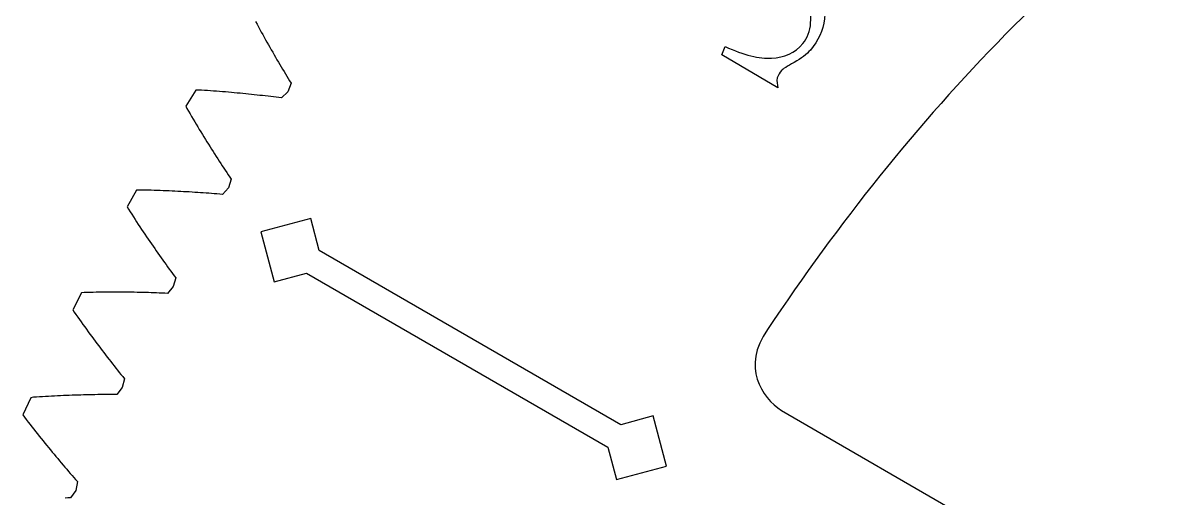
# Model space of a CAD drawing. Extents: x -19 to 488, y 50 to 261.
# Drawn here: x -9.88 to 34.46, y 194.02 to 212.35 of the extents above; entities that cross this region are included whole.
import ezdxf

# ---------------------------------------------------------------- set-up
doc = ezdxf.new("R2010")
doc.units = 0
doc.layers.get('0').update_dxf_attribs({"linetype": 'CONTINUOUS'})

msp = doc.modelspace()

# ---------------------------------------------------------------- linework, layer by layer
at = {"color": 5}
for p, q in [((-0.906571, 212.407451), (-0.851482, 212.30506)), ((-0.851482, 212.30506), (-0.79642, 212.203263)), ((-0.79642, 212.203263), (-0.74133, 212.102061)), ((-0.74133, 212.102061), (-0.686297, 212.001477)), ((-0.686297, 212.001477), (-0.631235, 211.901454)), ((-0.631235, 211.901454), (-0.57623, 211.802002)), ((-0.57623, 211.802002), (-0.521197, 211.703168)), ((-0.521197, 211.703168), (-0.46622, 211.604923)), ((-0.46622, 211.604923), (-0.411243, 211.507275)), ((-0.411243, 211.507275), (-0.356295, 211.410193)), ((-0.356295, 211.410193), (-0.301402, 211.313698)), ((-0.301402, 211.313698), (-0.24651, 211.217802)), ((-0.24651, 211.217802), (-0.191646, 211.122493)), ((-0.191646, 211.122493), (-0.136839, 211.027782)), ((-0.136839, 211.027782), (-0.082059, 210.93363)), ((-0.082059, 210.93363), (-0.027308, 210.840076)), ((-0.027308, 210.840076), (0.027387, 210.747112)), ((0.027387, 210.747112), (0.082025, 210.654709)), ((0.082025, 210.654709), (0.136635, 210.562903)), ((0.136635, 210.562903), (0.191188, 210.471688)), ((0.191188, 210.471688), (0.245685, 210.381039)), ((0.245685, 210.381039), (0.300126, 210.290956)), ((0.300126, 210.290956), (0.354539, 210.201489)), ((0.354539, 210.201489), (0.408866, 210.112561)), ((-3.213202, 209.760576), (-3.597363, 209.138784)), ((-3.109852, 209.762831), (-3.213202, 209.760573)), ((-2.991742, 209.755383), (-3.109852, 209.762834)), ((-2.87414, 209.747675), (-2.991742, 209.75538)), ((0.463138, 210.024228), (0.341754, 209.698713)), ((0.408866, 210.112561), (0.463138, 210.024228)), ((-2.757103, 209.739717), (-2.87414, 209.747675)), ((-2.640601, 209.731507), (-2.757103, 209.73972)), ((-2.524664, 209.723066), (-2.640601, 209.731504)), ((-2.409235, 209.714376), (-2.524664, 209.723068)), ((-2.294371, 209.705458), (-2.409235, 209.714376)), ((-2.180043, 209.696314), (-2.294371, 209.705458)), ((-2.066279, 209.686944), (-2.180043, 209.696314)), ((-1.953023, 209.677317), (-2.066279, 209.686941)), ((-1.84036, 209.667499), (-1.953023, 209.67732)), ((-1.728205, 209.657452), (-1.84036, 209.667499)), ((-1.616614, 209.647179), (-1.728205, 209.657452)), ((-1.50556, 209.636677), (-1.616614, 209.647176)), ((-1.39507, 209.625984), (-1.50556, 209.63668)), ((-1.285116, 209.615062), (-1.39507, 209.625984)), ((-1.175699, 209.603911), (-1.285116, 209.615059)), ((-1.066845, 209.592594), (-1.175699, 209.603911)), ((-0.958557, 209.581051), (-1.066845, 209.592594)), ((-0.850804, 209.569314), (-0.958557, 209.581054)), ((-0.743588, 209.557376), (-0.850804, 209.569314)), ((-0.636936, 209.545237), (-0.743588, 209.557373)), ((-0.530821, 209.532904), (-0.636936, 209.545237)), ((-0.42527, 209.520374), (-0.530821, 209.532904)), ((-0.320283, 209.507645), (-0.42527, 209.520374)), ((-0.215804, 209.494751), (-0.320283, 209.507645)), ((-0.111918, 209.481653), (-0.215804, 209.494748)), ((-0.008569, 209.468388), (-0.111918, 209.481653)), ((0.094217, 209.454955), (-0.008569, 209.468388)), ((0.341754, 209.698713), (0.094217, 209.454955)), ((0.341754, 209.698713), (0.341754, 209.698713)), ((-3.597363, 209.138784), (-3.553251, 209.045312)), ((-3.553251, 209.045312), (-3.493703, 208.943032)), ((-3.493703, 208.943032), (-3.43421, 208.841319)), ((-3.43421, 208.841319), (-3.374718, 208.740199)), ((-3.374718, 208.740199), (-3.315253, 208.639674)), ((-3.315253, 208.639674), (-3.255817, 208.539764)), ((-3.255817, 208.539764), (-3.19641, 208.440425)), ((-3.19641, 208.440425), (-3.137058, 208.341673)), ((-3.137058, 208.341673), (-3.077707, 208.243547)), ((-3.077707, 208.243547), (-3.018412, 208.14598)), ((-3.018412, 208.14598), (-2.959174, 208.049011)), ((-2.959174, 208.049011), (-2.899963, 207.952632)), ((-2.899963, 207.952632), (-2.840781, 207.856846)), ((-2.840781, 207.856846), (-2.781684, 207.761624)), ((-2.781684, 207.761624), (-2.722615, 207.66702)), ((-2.722615, 207.66702), (-2.663602, 207.572987)), ((-2.663602, 207.572987), (-2.604646, 207.479543)), ((-2.604646, 207.479543), (-2.545718, 207.386661)), ((-2.545718, 207.386661), (-2.486903, 207.294377)), ((-2.486903, 207.294377), (-2.428116, 207.202683)), ((-2.428116, 207.202683), (-2.369386, 207.111579)), ((-2.369386, 207.111579), (-2.31074, 207.021045)), ((-2.31074, 207.021045), (-2.252179, 206.931098)), ((-2.252179, 206.931098), (-2.193674, 206.841721)), ((-2.193674, 206.841721), (-2.135254, 206.752931)), ((-2.135254, 206.752931), (-2.076891, 206.664711)), ((-2.076891, 206.664711), (-2.018612, 206.577053)), ((-2.018612, 206.577053), (-1.960417, 206.489984)), ((-1.960417, 206.489984), (-1.902336, 206.403511)), ((-1.844311, 206.317575), (-1.951556, 205.987152)), ((-1.902336, 206.403511), (-1.844311, 206.317575)), ((-5.505862, 205.895712), (-5.862958, 205.257971)), ((-5.402738, 205.902482), (-5.505862, 205.895709)), ((-5.284403, 205.900225), (-5.402738, 205.902482)), ((-5.166603, 205.897685), (-5.284403, 205.900225)), ((-5.049311, 205.894778), (-5.166603, 205.897685)), ((-4.932584, 205.891589), (-5.049311, 205.894778)), ((-4.816365, 205.888145), (-4.932584, 205.891589)), ((-4.700682, 205.884448), (-4.816365, 205.888145)), ((-4.585536, 205.880472), (-4.700682, 205.884451)), ((-4.470925, 205.876267), (-4.585536, 205.880472)), ((-4.356851, 205.871777), (-4.470925, 205.876264)), ((-4.243313, 205.867063), (-4.356851, 205.871777)), ((-4.130311, 205.862071), (-4.243313, 205.867066)), ((-4.017817, 205.85685), (-4.130311, 205.862071)), ((-3.905888, 205.851403), (-4.017817, 205.85685)), ((-3.794495, 205.845702), (-3.905888, 205.851403)), ((-3.683638, 205.839744), (-3.794495, 205.845699)), ((-3.573317, 205.833564), (-3.683638, 205.839744)), ((-3.463533, 205.82716), (-3.573317, 205.833566)), ((-3.354313, 205.820528), (-3.463533, 205.82716)), ((-3.245601, 205.813639), (-3.354313, 205.820525)), ((-3.137453, 205.806558), (-3.245601, 205.813642)), ((-3.029814, 205.799245), (-3.137453, 205.806555)), ((-2.922739, 205.791685), (-3.029814, 205.799248)), ((-2.8162, 205.783952), (-2.922739, 205.791685)), ((-2.710197, 205.775965), (-2.8162, 205.783952)), ((-2.604759, 205.767778), (-2.710197, 205.775962)), ((-2.499829, 205.759396), (-2.604759, 205.767778)), ((-1.951556, 205.987152), (-2.188368, 205.732951)), ((-1.951556, 205.987152), (-1.951556, 205.987152)), ((-2.395463, 205.750791), (-2.499829, 205.759398)), ((-2.291662, 205.741983), (-2.395463, 205.750788)), ((-2.188368, 205.732951), (-2.291662, 205.741983)), ((-5.862958, 205.257971), (-5.814839, 205.166506)), ((-5.814839, 205.166506), (-5.750972, 205.066851)), ((-5.750972, 205.066851), (-5.687134, 204.967819)), ((-5.687134, 204.967819), (-5.623351, 204.869351)), ((-5.623351, 204.869351), (-5.559626, 204.771477)), ((-5.559626, 204.771477), (-5.495956, 204.674195)), ((-5.495956, 204.674195), (-5.432315, 204.577505)), ((-5.432315, 204.577505), (-5.368759, 204.481409)), ((-5.368759, 204.481409), (-5.305259, 204.385905)), ((-5.305259, 204.385905), (-5.241815, 204.290993)), ((-5.241815, 204.290993), (-5.178456, 204.196675)), ((-5.178456, 204.196675), (-5.115154, 204.102921)), ((-5.115154, 204.102921), (-5.051908, 204.009762)), ((-5.051908, 204.009762), (-4.988747, 203.917193)), ((-4.988747, 203.917193), (-4.92567, 203.825217)), ((-4.92567, 203.825217), (-4.862678, 203.733805)), ((-4.862678, 203.733805), (-4.799742, 203.642986)), ((-4.799742, 203.642986), (-4.736891, 203.552728)), ((-4.736891, 203.552728), (-4.674153, 203.463066)), ((-4.674153, 203.463066), (-4.611472, 203.374)), ((-4.611472, 203.374), (-4.548903, 203.285495)), ((-4.548903, 203.285495), (-4.486419, 203.197552)), ((-4.486419, 203.197552), (-4.42402, 203.110207)), ((-4.42402, 203.110207), (-4.361733, 203.023421)), ((-4.361733, 203.023421), (-4.299532, 202.937233)), ((-4.299532, 202.937233), (-4.237443, 202.851604)), ((-4.237443, 202.851604), (-4.175439, 202.766545)), ((-4.175439, 202.766545), (-4.113575, 202.682073)), ((-4.113575, 202.682073), (-4.051797, 202.598171)), ((-3.990131, 202.514831), (-4.083067, 202.180059)), ((-4.051797, 202.598171), (-3.990131, 202.514831)), ((-7.630177, 201.935821), (-7.959474, 201.283295)), ((-7.52742, 201.947028), (-7.630177, 201.935824)), ((-7.409084, 201.94985), (-7.52742, 201.947028)), ((-7.291285, 201.95239), (-7.409084, 201.94985)), ((-7.173993, 201.954363), (-7.291285, 201.952387)), ((-7.05721, 201.956338), (-7.173993, 201.954363)), ((-6.940962, 201.957749), (-7.05721, 201.956338)), ((-6.825223, 201.959161), (-6.940962, 201.957749)), ((-6.71002, 201.960289), (-6.825223, 201.959161)), ((-6.595325, 201.960857), (-6.71002, 201.960292)), ((-6.481166, 201.961418), (-6.595325, 201.960854)), ((-6.367515, 201.961588), (-6.481166, 201.961418)), ((-6.2544, 201.961475), (-6.367515, 201.961588)), ((-6.141822, 201.961193), (-6.2544, 201.961475)), ((-6.029751, 201.960631), (-6.141822, 201.961195)), ((-5.918217, 201.959781), (-6.029751, 201.960628)), ((-5.807219, 201.958653), (-5.918217, 201.959781)), ((-5.696729, 201.957241), (-5.807219, 201.958653)), ((-5.586775, 201.955551), (-5.696729, 201.957244)), ((-5.477358, 201.953573), (-5.586775, 201.955548)), ((-5.368448, 201.951315), (-5.477358, 201.953573)), ((-5.260075, 201.948775), (-5.368448, 201.951315)), ((-5.152238, 201.945953), (-5.260075, 201.948775)), ((-5.044937, 201.943017), (-5.152238, 201.945953)), ((-4.938172, 201.939857), (-5.044937, 201.943017)), ((-4.831916, 201.936442), (-4.938172, 201.939857)), ((-4.726223, 201.932804), (-4.831916, 201.936444)), ((-4.621039, 201.928935), (-4.726223, 201.932801)), ((-4.516391, 201.924817), (-4.621039, 201.928937)), ((-4.412308, 201.920499), (-4.516391, 201.924817)), ((-4.308732, 201.915927), (-4.412308, 201.920499)), ((-4.083067, 202.180059), (-4.308732, 201.915927)), ((-4.083067, 202.180059), (-4.083067, 202.180059)), ((-7.959474, 201.283295), (-7.907461, 201.193971)), ((-7.907461, 201.193971), (-7.83936, 201.097172)), ((-7.83936, 201.097172), (-7.771345, 201.00096)), ((-7.771345, 201.00096), (-7.703386, 200.905343)), ((-7.703386, 200.905343), (-7.635511, 200.81029)), ((-7.635511, 200.81029), (-7.567693, 200.715859)), ((-7.567693, 200.715859), (-7.499988, 200.621992)), ((-7.499988, 200.621992), (-7.432339, 200.52872)), ((-7.432339, 200.52872), (-7.364775, 200.436035)), ((-7.364775, 200.436035), (-7.297324, 200.343946)), ((-7.297324, 200.343946), (-7.229958, 200.252422)), ((-7.229958, 200.252422), (-7.162676, 200.16149)), ((-7.162676, 200.16149), (-7.095507, 200.07115)), ((-7.095507, 200.07115), (-7.028423, 199.981375)), ((-7.028423, 199.981375), (-6.961423, 199.892168)), ((-6.961423, 199.892168), (-6.894537, 199.803575)), ((-6.894537, 199.803575), (-6.827763, 199.715525)), ((-6.827763, 199.715525), (-6.761102, 199.62809)), ((-6.761102, 199.62809), (-6.694554, 199.541193)), ((-6.694554, 199.541193), (-6.628119, 199.454893)), ((-6.628119, 199.454893), (-6.561769, 199.369151)), ((-6.561769, 199.369151), (-6.495559, 199.284004)), ((-6.495559, 199.284004), (-6.429463, 199.199422)), ((-6.429463, 199.199422), (-6.363507, 199.115405)), ((-6.363507, 199.115405), (-6.297665, 199.031952)), ((-6.297665, 199.031952), (-6.231935, 198.949094)), ((-6.231935, 198.949094), (-6.166347, 198.86677)), ((-6.166347, 198.86677), (-6.1009, 198.785035)), ((-6.1009, 198.785035), (-6.035565, 198.703868)), ((-6.035565, 198.703868), (-5.970372, 198.623237)), ((-6.04883, 198.284825), (-6.262923, 198.01121)), ((-5.970372, 198.623237), (-6.04883, 198.284825)), ((-6.04883, 198.284825), (-6.04883, 198.284825)), ((-9.582139, 197.888585), (-9.883073, 197.222515)), ((-9.479975, 197.904223), (-9.582139, 197.888588)), ((-9.361865, 197.912037), (-9.479975, 197.90422)), ((-9.244263, 197.919516), (-9.361865, 197.912037)), ((-9.127169, 197.926685), (-9.244263, 197.919516)), ((-9.010583, 197.933543), (-9.127169, 197.926685)), ((-8.894505, 197.940119), (-9.010583, 197.933543)), ((-8.778935, 197.946356), (-8.894505, 197.940119)), ((-8.663873, 197.952311), (-8.778935, 197.946356)), ((-8.549347, 197.957958), (-8.663873, 197.952313)), ((-8.435301, 197.96332), (-8.549347, 197.957958)), ((-8.321763, 197.968372), (-8.435301, 197.96332)), ((-8.208761, 197.97311), (-8.321763, 197.968369)), ((-8.096239, 197.977569), (-8.208761, 197.97311)), ((-7.984253, 197.981775), (-8.096239, 197.977569)), ((-7.872775, 197.985672), (-7.984253, 197.981777)), ((-7.761834, 197.989253), (-7.872775, 197.985669)), ((-7.651372, 197.992584), (-7.761834, 197.989253)), ((-7.541447, 197.995632), (-7.651372, 197.992584)), ((-7.432057, 197.998457), (-7.541447, 197.995634)), ((-7.323176, 198.000997), (-7.432057, 197.998457)), ((-7.214803, 198.003252), (-7.323176, 198.000994)), ((-7.106937, 198.00523), (-7.214803, 198.003254)), ((-6.999608, 198.006921), (-7.106937, 198.005227)), ((-6.892787, 198.008332), (-6.999608, 198.006921)), ((-6.786502, 198.009461), (-6.892787, 198.008332)), ((-6.680753, 198.01031), (-6.786502, 198.009463)), ((-6.575513, 198.010872), (-6.680753, 198.010307)), ((-6.47078, 198.011157), (-6.575513, 198.010874)), ((-6.366584, 198.011326), (-6.47078, 198.011157)), ((-6.262923, 198.01121), (-6.366584, 198.011326)), ((19.38557, 197.389602), (70.048072, 168.132835)), ((-9.883073, 197.222515), (-9.827277, 197.135534)), ((-9.827277, 197.135534), (-9.755057, 197.041749)), ((-9.755057, 197.041749), (-9.682949, 196.948531)), ((-9.682949, 196.948531), (-9.610954, 196.855934)), ((-9.610954, 196.855934), (-9.539044, 196.763904)), ((-9.539044, 196.763904), (-9.467246, 196.672464)), ((-9.467246, 196.672464), (-9.395534, 196.581614)), ((-9.395534, 196.581614), (-9.323962, 196.491331)), ((-9.323962, 196.491331), (-9.252475, 196.401641)), ((-9.252475, 196.401641), (-9.181129, 196.312515)), ((-9.181129, 196.312515), (-9.109868, 196.223982)), ((-9.109868, 196.223982), (-9.038748, 196.136044)), ((-9.038748, 196.136044), (-8.967741, 196.048668)), ((-8.967741, 196.048668), (-8.896847, 195.961854)), ((-8.896847, 195.961854), (-8.826094, 195.875635)), ((-8.826094, 195.875635), (-8.755482, 195.78998)), ((-8.755482, 195.78998), (-8.684983, 195.70489)), ((-8.684983, 195.70489), (-8.614597, 195.620396)), ((-8.614597, 195.620396), (-8.54438, 195.536463)), ((-8.54438, 195.536463), (-8.474276, 195.453092)), ((-8.474276, 195.453092), (-8.404313, 195.370288)), ((-8.404313, 195.370288), (-8.334491, 195.288076)), ((-8.334491, 195.288076), (-8.264839, 195.206404)), ((-8.264839, 195.206404), (-8.195299, 195.125319)), ((-8.195299, 195.125319), (-8.125929, 195.044773)), ((-8.125929, 195.044773), (-8.0567, 194.964791)), ((-8.0567, 194.964791), (-7.98764, 194.885402)), ((-7.98764, 194.885402), (-7.918721, 194.806549)), ((-7.918721, 194.806549), (-7.849972, 194.72826)), ((-7.849972, 194.72826), (-7.781364, 194.650511)), ((-7.845174, 194.309022), (-8.047302, 194.026458)), ((-7.781364, 194.650511), (-7.845174, 194.309022)), ((-7.845174, 194.309022), (-7.845174, 194.309022)), ((-8.150877, 194.022115), (-8.254989, 194.017486)), ((-8.047302, 194.026458), (-8.150877, 194.022112))]:
    msp.add_line(p, q, dxfattribs=at)
at = {"color": 7}
for p, q in [((17.082547, 211.120924), (17.214079, 211.443777)), ((19.252843, 209.841472), (17.082547, 211.120924)), ((19.00771, 210.995374), (19.007752, 210.995304)), ((1.226853, 204.808626), (-0.704994, 204.290988)), ((1.546202, 203.568553), (1.226853, 204.808626)), ((-0.704994, 204.290988), (-0.18736, 202.359134)), ((13.187109, 196.847673), (1.546202, 203.568553)), ((-0.18736, 202.359134), (1.057051, 202.696376)), ((1.057051, 202.696376), (12.687157, 195.981731)), ((14.433664, 197.18367), (13.187109, 196.847673)), ((14.951307, 195.251816), (14.433664, 197.18367)), ((12.687157, 195.981731), (13.019451, 194.734179)), ((13.019451, 194.734179), (14.951307, 195.251816))]:
    msp.add_line(p, q, dxfattribs=at)
at = {"color": 5}
for points in [[(39.638978, 221.452066), (30.938151, 215.702954), (24.33949, 208.752399), (18.850466, 200.516088)], [(18.850466, 200.516088), (17.833882, 199.085162), (18.623359, 197.897777), (19.38557, 197.389602)]]:
    msp.add_open_spline(points, degree=3, dxfattribs=at)
at = {"color": 7}
for points in [[(20.885043, 214.032585), (21.231815, 212.912561), (21.106263, 212.003788), (20.508387, 211.306265)], [(20.215463, 211.55731), (20.574188, 211.975826), (20.616038, 212.617545), (20.341013, 213.482472)], [(19.007752, 210.995304), (19.501997, 211.00727), (19.904567, 211.194598), (20.215463, 211.55731)], [(17.214079, 211.443777), (17.94349, 211.108966), (18.541367, 210.959501), (19.00771, 210.995374)], [(20.508387, 211.306265), (20.364897, 211.138856), (20.155641, 210.979423), (19.880618, 210.82796)], [(19.880618, 210.82796), (19.605597, 210.676494), (19.444169, 210.572865), (19.396332, 210.517072)], [(19.222948, 210.230092), (19.207006, 210.098559), (19.216971, 209.969017), (19.252843, 209.841472)], [(19.396332, 210.517072), (19.324587, 210.433371), (19.266792, 210.337712), (19.222948, 210.230092)]]:
    msp.add_open_spline(points, degree=3, dxfattribs=at)

doc.saveas('drawing.dxf')
